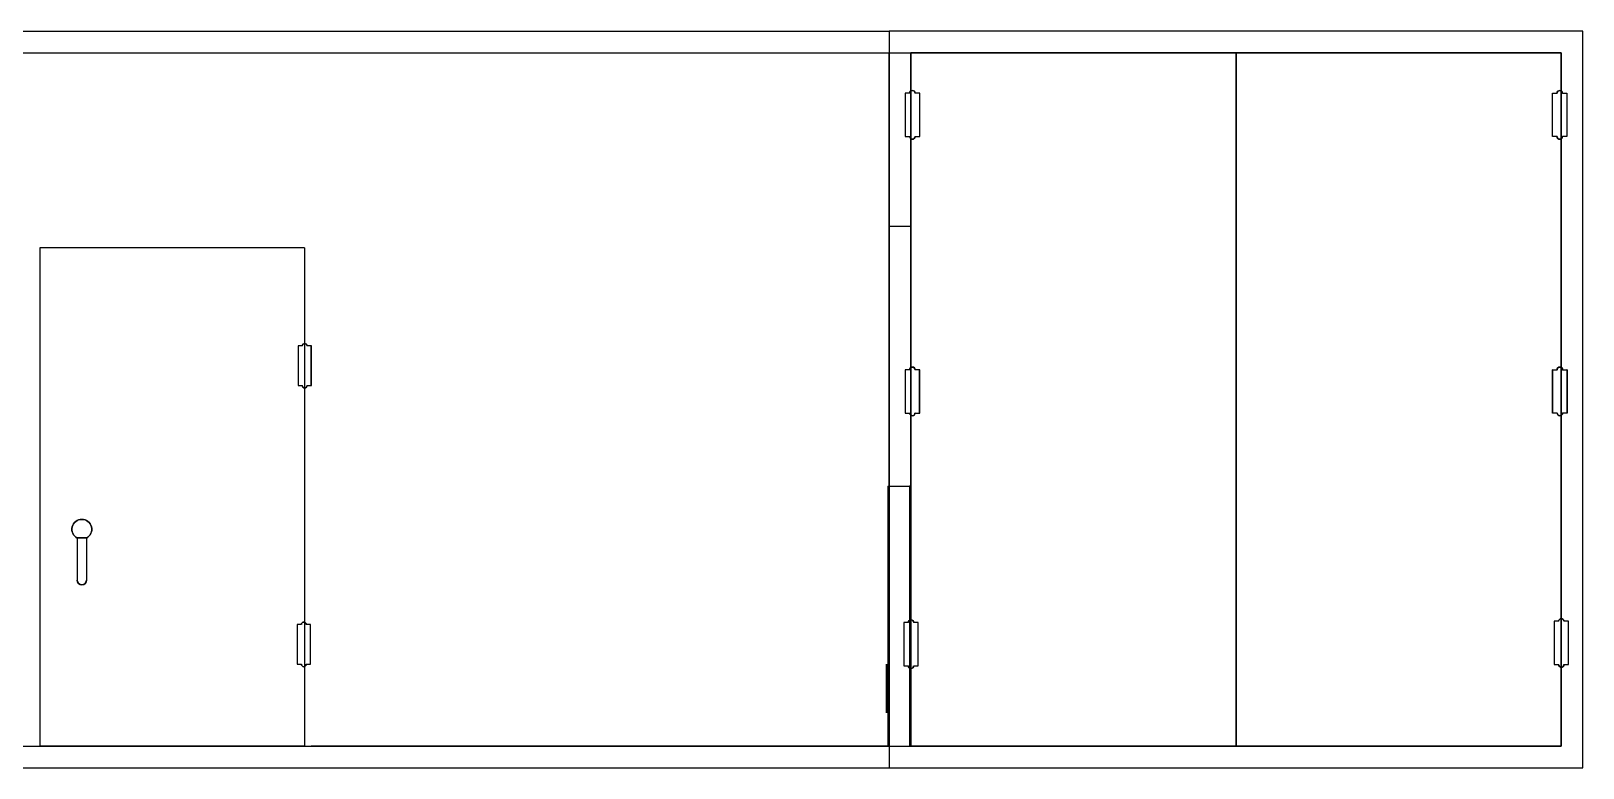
# Model space of a CAD drawing. Header units: inches. Extents: x -42 to 2630, y -351 to 441.
# Drawn here: x 319.3 to 534, y -265.7 to -163.7 of the extents above; entities that cross this region are included whole.
import ezdxf

# ---------------------------------------------------------------- set-up
doc = ezdxf.new("R2010")
doc.units = ezdxf.units.IN
doc.header["$LTSCALE"] = 48
doc.header["$MEASUREMENT"] = 0
for name, color, linetype in [('VMP-DOOR', 72, 'Continuous'), ('VMP-ROOF', 72, 'Continuous'), ('VMP-WALL', 72, 'Continuous')]:
    doc.layers.add(name, color=color, linetype=linetype)

msp = doc.modelspace()

# ---------------------------------------------------------------- linework, layer by layer
at = {"layer": 'VMP-DOOR'}
for p, q in [((441.04, -166.73, 96), (441.04, -262.73, 96)), ((531.04, -166.73, 96), (441.04, -166.73, 96)), ((441.04, -166.73, -141), (531.04, -166.73, -141)), ((441.04, -262.73, -141), (441.04, -166.73, -141)), ((441.04, -166.73, 96), (441.04, -262.73, 96)), ((486.04, -166.73, 96), (441.04, -166.73, 96)), ((441.04, -166.81, 3), (441.04, -262.73, 3)), ((486.04, -262.73, 96), (486.04, -166.73, 96)), ((486.04, -166.73, 96), (486.04, -262.73, 96)), ((531.04, -166.73, 96), (486.04, -166.73, 96)), ((531.04, -262.73, 96), (531.04, -166.73, 96)), ((531.04, -166.73, -141), (531.04, -262.73, -141)), ((531.04, -262.73, 96), (531.04, -166.73, 96)), ((440.25, -172.34, 96.39), (440.25, -178.34, 96.39)), ((440.88, -172.34, 96.39), (440.25, -172.34, 96.39)), ((440.88, -172.34, 96.39), (440.88, -172.34, 96)), ((441.63, -172.34, 96.39), (441.63, -172.34, 96)), ((442.25, -172.34, 96.39), (441.63, -172.34, 96.39)), ((442.25, -178.34, 96.39), (442.25, -172.34, 96.39)), ((529.83, -172.34, 96.39), (530.46, -172.34, 96.39)), ((529.83, -178.34, 96.39), (529.83, -172.34, 96.39)), ((530.46, -172.34, 96), (530.46, -172.34, 96.39)), ((531.21, -172.34, 96), (531.21, -172.34, 96.39)), ((531.21, -172.34, 96.39), (531.83, -172.34, 96.39)), ((531.83, -172.34, 96.39), (531.83, -178.34, 96.39)), ((440.25, -178.34, 96.39), (440.89, -178.34, 96.39)), ((440.89, -178.34, 96.39), (440.89, -178.34, 96)), ((441.62, -178.34, 96.39), (441.62, -178.34, 96)), ((441.62, -178.34, 96.39), (442.25, -178.34, 96.39)), ((530.47, -178.34, 96.39), (529.83, -178.34, 96.39)), ((530.47, -178.34, 96), (530.47, -178.34, 96.39)), ((531.2, -178.34, 96), (531.2, -178.34, 96.39)), ((531.83, -178.34, 96.39), (531.2, -178.34, 96.39)), ((438.04, -190.73, -80), (441.04, -190.73, -80)), ((438.04, -226.73, -80), (438.04, -190.73, -80)), ((441.04, -190.73, -120), (441.04, -262.73, -120)), ((441.04, -226.73, -80), (441.04, -190.73, -80)), ((357.09, -193.73, 95.75), (320.49, -193.73, 95.75)), ((357.09, -193.76, 95.75), (320.49, -193.76, 95.75)), ((356.8, -207.32, 96.09), (356.79, -207.32, 95.73)), ((357.49, -207.32, 96.08), (357.48, -207.32, 95.72)), ((440.88, -210.61, 96.46), (440.86, -210.61, 96.06)), ((441.63, -210.61, 96.42), (441.61, -210.61, 96.03)), ((530.48, -210.61, 96.03), (530.46, -210.61, 96.42)), ((531.23, -210.61, 96.06), (531.21, -210.61, 96.46)), ((356.81, -212.81, 96.09), (356.8, -212.81, 95.73)), ((357.48, -212.81, 96.08), (357.47, -212.81, 95.72)), ((440.89, -216.61, 96.46), (440.87, -216.61, 96.06)), ((441.62, -216.61, 96.42), (441.6, -216.61, 96.03)), ((530.49, -216.61, 96.03), (530.47, -216.61, 96.42)), ((531.22, -216.61, 96.06), (531.2, -216.61, 96.46)), ((438.04, -226.73, -80), (441.04, -226.73, -80)), ((325.65, -233.9, 95.75), (325.65, -233.9, 97.78)), ((325.65, -233.9, 98.49), (325.65, -233.9, 97.78)), ((325.65, -233.9, 98.49), (325.65, -239.73, 98.49)), ((326.96, -233.9, 98.49), (326.96, -233.9, 97.78)), ((326.96, -233.9, 95.75), (326.96, -233.9, 97.78)), ((326.96, -233.9, 98.49), (326.96, -239.73, 98.49)), ((325.65, -239.73, 98.49), (325.65, -239.73, 97.78)), ((325.65, -239.73, 98.49), (325.65, -239.73, 98.49)), ((326.95, -239.73, 98.49), (326.95, -239.73, 97.78)), ((326.95, -239.73, 98.49), (326.96, -239.73, 98.49)), ((356.1, -245.89, 96.29), (356.1, -251.38, 96.29)), ((356.67, -245.89, 96.29), (356.1, -245.89, 96.29)), ((356.67, -245.89, 96.29), (356.67, -245.89, 95.93)), ((357.36, -245.89, 96.29), (357.36, -245.89, 95.93)), ((357.93, -245.89, 96.29), (357.36, -245.89, 96.29)), ((357.93, -251.38, 96.29), (357.93, -245.89, 96.29)), ((440.05, -245.6, 96.54), (440.05, -251.6, 96.54)), ((440.68, -245.6, 96.54), (440.05, -245.6, 96.54)), ((440.68, -245.6, 96.54), (440.68, -245.6, 96.15)), ((441.43, -245.6, 96.54), (441.43, -245.6, 96.15)), ((442.05, -245.6, 96.54), (441.43, -245.6, 96.54)), ((442.05, -251.6, 96.54), (442.05, -245.6, 96.54)), ((530.04, -245.43, 96.39), (530.04, -251.43, 96.39)), ((530.67, -245.43, 96.39), (530.04, -245.43, 96.39)), ((530.67, -245.43, 96.39), (530.67, -245.43, 96)), ((531.42, -245.43, 96.39), (531.42, -245.43, 96)), ((532.04, -245.43, 96.39), (531.42, -245.43, 96.39)), ((532.04, -251.43, 96.39), (532.04, -245.43, 96.39)), ((356.1, -251.38, 96.29), (356.68, -251.38, 96.29)), ((356.68, -251.38, 96.29), (356.68, -251.38, 95.93)), ((357.35, -251.38, 96.29), (357.35, -251.38, 95.93)), ((357.35, -251.38, 96.29), (357.93, -251.38, 96.29)), ((437.65, -251.74, -79.01), (438.04, -251.74, -79.01)), ((437.65, -257.74, -79.01), (437.65, -251.74, -79.01)), ((437.65, -251.74, -80.38), (438.04, -251.74, -80.38)), ((437.65, -251.74, -79.65), (438.04, -251.74, -79.65)), ((438.04, -257.74, -79.01), (438.04, -251.74, -79.01)), ((440.05, -251.6, 96.54), (440.69, -251.6, 96.54)), ((440.69, -251.6, 96.54), (440.69, -251.6, 96.15)), ((441.42, -251.6, 96.54), (441.42, -251.6, 96.15)), ((441.42, -251.6, 96.54), (442.05, -251.6, 96.54)), ((530.04, -251.43, 96.39), (530.68, -251.43, 96.39)), ((530.68, -251.43, 96.39), (530.68, -251.43, 96)), ((531.41, -251.43, 96.39), (531.41, -251.43, 96)), ((531.41, -251.43, 96.39), (532.04, -251.43, 96.39)), ((437.65, -257.74, -79.01), (438.04, -257.74, -79.01)), ((437.65, -257.74, -79.64), (438.04, -257.74, -79.64)), ((437.65, -257.74, -80.39), (438.04, -257.74, -80.39)), ((320.49, -262.69, 95.75), (357.09, -262.69, 95.75)), ((320.49, -262.73, 95.75), (357.09, -262.73, 95.75)), ((441.04, -262.73, 96), (531.04, -262.73, 96)), ((531.04, -262.73, -141), (441.04, -262.73, -141)), ((441.04, -262.73, 96), (486.04, -262.73, 96)), ((486.04, -262.73, 96), (531.04, -262.73, 96))]:
    msp.add_line(p, q, dxfattribs=at)
at = {"layer": 'VMP-DOOR', "extrusion": (1, 0, 0)}
for p, q in [((441.04, -262.73, -141), (441.04, -166.73, -141)), ((441.04, -166.73, -141), (441.04, -166.73, 96)), ((441.04, -166.73, 96), (441.04, -262.73, 96)), ((441.04, -262.73, 93.01), (441.04, -166.81, 93.01)), ((441.04, -166.81, 93.01), (441.04, -166.81, 3)), ((441.04, -166.81, 3), (441.04, -262.73, 3)), ((486.04, -262.73, 93), (486.04, -166.73, 93)), ((486.04, -166.73, 96), (486.04, -166.73, 93)), ((486.04, -262.73, 96), (486.04, -166.73, 96)), ((531.04, -262.73, 93), (531.04, -166.73, 93)), ((531.04, -166.73, 96), (531.04, -166.73, 93)), ((531.04, -262.73, 96), (531.04, -166.73, 96)), ((441.04, -262.73, -80), (441.04, -190.73, -80)), ((441.04, -190.73, -80), (441.04, -190.73, -120)), ((441.04, -190.73, -120), (441.04, -262.73, -120)), ((326.96, -233.9, 97.78), (326.96, -239.73, 97.78)), ((326.96, -233.9, 98.49), (326.96, -233.9, 97.78)), ((326.96, -233.9, 98.49), (326.96, -239.73, 98.49)), ((326.96, -239.73, 98.49), (326.96, -239.73, 97.78)), ((441.04, -262.73, -141), (441.04, -262.73, -120)), ((441.04, -262.73, 93.01), (441.04, -262.73, 96)), ((441.04, -262.73, -80), (441.04, -262.73, 3)), ((486.04, -262.73, 96), (486.04, -262.73, 93)), ((531.04, -262.73, 96), (531.04, -262.73, 93))]:
    msp.add_line(p, q, dxfattribs=at)
at = {"layer": 'VMP-DOOR', "extrusion": (0, -1, 0)}
for p, q in [((441.04, -166.73, -141), (441.04, -166.73, 96)), ((441.04, -166.73, -141), (531.04, -166.73, -141)), ((531.04, -166.73, 96), (441.04, -166.73, 96)), ((441.04, -166.81, 93.01), (441.04, -166.81, 3)), ((531.04, -166.73, -141), (531.04, -166.73, 96)), ((440.25, -178.34, 96), (440.89, -178.34, 96)), ((440.25, -178.34, 96.39), (440.89, -178.34, 96.39)), ((440.25, -178.34, 96.39), (440.25, -178.34, 96)), ((440.89, -178.34, 96.39), (440.89, -178.34, 96)), ((441.62, -178.34, 96), (442.25, -178.34, 96)), ((441.62, -178.34, 96.39), (442.25, -178.34, 96.39)), ((441.62, -178.34, 96.39), (441.62, -178.34, 96)), ((442.25, -178.34, 96.39), (442.25, -178.34, 96)), ((530.47, -178.34, 96.39), (529.83, -178.34, 96.39)), ((529.83, -178.34, 96), (529.83, -178.34, 96.39)), ((530.47, -178.34, 96), (529.83, -178.34, 96)), ((530.47, -178.34, 96), (530.47, -178.34, 96.39)), ((531.83, -178.34, 96.39), (531.2, -178.34, 96.39)), ((531.2, -178.34, 96), (531.2, -178.34, 96.39)), ((531.83, -178.34, 96), (531.2, -178.34, 96)), ((531.83, -178.34, 96), (531.83, -178.34, 96.39)), ((357.09, -193.76, 95.75), (320.49, -193.76, 95.75)), ((357.09, -193.76, 93.01), (320.49, -193.76, 93.01)), ((326.96, -233.9, 95.75), (325.65, -233.9, 95.75)), ((325.65, -233.9, 97.78), (326.96, -233.9, 97.78)), ((325.65, -233.9, 95.75), (325.65, -233.9, 97.78)), ((326.96, -233.9, 95.75), (326.96, -233.9, 97.78)), ((325.65, -239.73, 98.49), (325.65, -239.73, 97.78)), ((325.65, -239.73, 97.78), (325.65, -239.73, 97.78)), ((325.65, -239.73, 98.49), (325.65, -239.73, 97.78)), ((325.65, -239.73, 98.49), (325.65, -239.73, 98.49)), ((326.95, -239.73, 98.49), (326.95, -239.73, 97.78)), ((326.95, -239.73, 97.78), (326.96, -239.73, 97.78)), ((326.95, -239.73, 98.49), (326.96, -239.73, 98.49)), ((326.96, -239.73, 98.49), (326.96, -239.73, 97.78)), ((356.1, -251.38, 95.93), (356.68, -251.38, 95.93)), ((356.1, -251.38, 96.29), (356.68, -251.38, 96.29)), ((356.1, -251.38, 96.29), (356.1, -251.38, 95.93)), ((356.68, -251.38, 96.29), (356.68, -251.38, 95.93)), ((357.35, -251.38, 95.93), (357.93, -251.38, 95.93)), ((357.35, -251.38, 96.29), (357.93, -251.38, 96.29)), ((357.35, -251.38, 96.29), (357.35, -251.38, 95.93)), ((357.93, -251.38, 96.29), (357.93, -251.38, 95.93)), ((440.05, -251.6, 96.15), (440.69, -251.6, 96.15)), ((440.05, -251.6, 96.54), (440.69, -251.6, 96.54)), ((440.05, -251.6, 96.54), (440.05, -251.6, 96.15)), ((440.69, -251.6, 96.54), (440.69, -251.6, 96.15)), ((441.42, -251.6, 96.15), (442.05, -251.6, 96.15)), ((441.42, -251.6, 96.54), (442.05, -251.6, 96.54)), ((441.42, -251.6, 96.54), (441.42, -251.6, 96.15)), ((442.05, -251.6, 96.54), (442.05, -251.6, 96.15)), ((530.04, -251.43, 96), (530.68, -251.43, 96)), ((530.04, -251.43, 96.39), (530.68, -251.43, 96.39)), ((530.04, -251.43, 96.39), (530.04, -251.43, 96)), ((530.68, -251.43, 96.39), (530.68, -251.43, 96)), ((531.41, -251.43, 96), (532.04, -251.43, 96)), ((531.41, -251.43, 96.39), (532.04, -251.43, 96.39)), ((531.41, -251.43, 96.39), (531.41, -251.43, 96)), ((532.04, -251.43, 96.39), (532.04, -251.43, 96)), ((320.49, -262.69, 93), (357.09, -262.69, 93)), ((320.49, -262.69, 95.75), (357.09, -262.69, 95.75)), ((357.09, -262.69, 95.75), (357.09, -262.69, 93)), ((441.04, -262.73, 93), (486.04, -262.73, 93)), ((441.04, -262.73, 96), (486.04, -262.73, 96)), ((441.04, -262.73, 96), (441.04, -262.73, 93)), ((486.04, -262.73, 96), (486.04, -262.73, 93)), ((486.04, -262.73, 93), (531.04, -262.73, 93)), ((486.04, -262.73, 96), (531.04, -262.73, 96)), ((486.04, -262.73, 96), (486.04, -262.73, 93)), ((531.04, -262.73, 96), (531.04, -262.73, 93))]:
    msp.add_line(p, q, dxfattribs=at)
at = {"layer": 'VMP-DOOR', "extrusion": (-1, -1.22465e-16, 0)}
for p, q in [((441.04, -166.73, 93), (441.04, -262.73, 93)), ((441.04, -166.73, 96), (441.04, -262.73, 96)), ((441.04, -166.73, 96), (441.04, -166.73, 93)), ((486.04, -166.73, 93), (486.04, -262.73, 93)), ((486.04, -166.73, 96), (486.04, -262.73, 96)), ((486.04, -166.73, 96), (486.04, -166.73, 93)), ((440.25, -172.34, 96), (440.25, -178.34, 96)), ((440.25, -172.34, 96.39), (440.25, -178.34, 96.39)), ((440.25, -172.34, 96.39), (440.25, -172.34, 96)), ((440.25, -178.34, 96.39), (440.25, -178.34, 96)), ((356.1, -245.89, 95.93), (356.1, -251.38, 95.93)), ((356.1, -245.89, 96.29), (356.1, -251.38, 96.29)), ((356.1, -245.89, 96.29), (356.1, -245.89, 95.93)), ((440.05, -245.6, 96.15), (440.05, -251.6, 96.15)), ((440.05, -245.6, 96.54), (440.05, -251.6, 96.54)), ((440.05, -245.6, 96.54), (440.05, -245.6, 96.15)), ((530.04, -245.43, 96), (530.04, -251.43, 96)), ((530.04, -245.43, 96.39), (530.04, -251.43, 96.39)), ((530.04, -245.43, 96.39), (530.04, -245.43, 96)), ((356.1, -251.38, 96.29), (356.1, -251.38, 95.93)), ((440.05, -251.6, 96.54), (440.05, -251.6, 96.15)), ((530.04, -251.43, 96.39), (530.04, -251.43, 96)), ((441.04, -262.73, 96), (441.04, -262.73, 93)), ((486.04, -262.73, 96), (486.04, -262.73, 93))]:
    msp.add_line(p, q, dxfattribs=at)
at = {"layer": 'VMP-DOOR', "extrusion": (0, 1, 0)}
for p, q in [((486.04, -166.73, 93), (441.04, -166.73, 93)), ((441.04, -166.73, 96), (441.04, -166.73, 93)), ((486.04, -166.73, 96), (441.04, -166.73, 96)), ((486.04, -166.73, 96), (486.04, -166.73, 93)), ((531.04, -166.73, 93), (486.04, -166.73, 93)), ((486.04, -166.73, 96), (486.04, -166.73, 93)), ((531.04, -166.73, 96), (486.04, -166.73, 96)), ((531.04, -166.73, 96), (531.04, -166.73, 93)), ((440.88, -172.34, 96), (440.25, -172.34, 96)), ((440.25, -172.34, 96.39), (440.25, -172.34, 96)), ((440.88, -172.34, 96.39), (440.25, -172.34, 96.39)), ((440.88, -172.34, 96.39), (440.88, -172.34, 96)), ((442.25, -172.34, 96), (441.63, -172.34, 96)), ((441.63, -172.34, 96.39), (441.63, -172.34, 96)), ((442.25, -172.34, 96.39), (441.63, -172.34, 96.39)), ((442.25, -172.34, 96.39), (442.25, -172.34, 96)), ((529.83, -172.34, 96.39), (530.46, -172.34, 96.39)), ((529.83, -172.34, 96), (530.46, -172.34, 96)), ((529.83, -172.34, 96), (529.83, -172.34, 96.39)), ((530.46, -172.34, 96), (530.46, -172.34, 96.39)), ((531.21, -172.34, 96.39), (531.83, -172.34, 96.39)), ((531.21, -172.34, 96), (531.83, -172.34, 96)), ((531.21, -172.34, 96), (531.21, -172.34, 96.39)), ((531.83, -172.34, 96), (531.83, -172.34, 96.39)), ((357.09, -193.73, 93), (320.49, -193.73, 93)), ((357.09, -193.73, 95.75), (320.49, -193.73, 95.75)), ((356.67, -245.89, 95.93), (356.1, -245.89, 95.93)), ((356.1, -245.89, 96.29), (356.1, -245.89, 95.93)), ((356.67, -245.89, 96.29), (356.1, -245.89, 96.29)), ((356.67, -245.89, 96.29), (356.67, -245.89, 95.93)), ((357.93, -245.89, 95.93), (357.36, -245.89, 95.93)), ((357.36, -245.89, 96.29), (357.36, -245.89, 95.93)), ((357.93, -245.89, 96.29), (357.36, -245.89, 96.29)), ((357.93, -245.89, 96.29), (357.93, -245.89, 95.93)), ((440.68, -245.6, 96.15), (440.05, -245.6, 96.15)), ((440.05, -245.6, 96.54), (440.05, -245.6, 96.15)), ((440.68, -245.6, 96.54), (440.05, -245.6, 96.54)), ((440.68, -245.6, 96.54), (440.68, -245.6, 96.15)), ((442.05, -245.6, 96.15), (441.43, -245.6, 96.15)), ((441.43, -245.6, 96.54), (441.43, -245.6, 96.15)), ((442.05, -245.6, 96.54), (441.43, -245.6, 96.54)), ((442.05, -245.6, 96.54), (442.05, -245.6, 96.15)), ((530.67, -245.43, 96), (530.04, -245.43, 96)), ((530.04, -245.43, 96.39), (530.04, -245.43, 96)), ((530.67, -245.43, 96.39), (530.04, -245.43, 96.39)), ((530.67, -245.43, 96.39), (530.67, -245.43, 96)), ((532.04, -245.43, 96), (531.42, -245.43, 96)), ((531.42, -245.43, 96.39), (531.42, -245.43, 96)), ((532.04, -245.43, 96.39), (531.42, -245.43, 96.39)), ((532.04, -245.43, 96.39), (532.04, -245.43, 96)), ((320.49, -262.73, 95.75), (357.09, -262.73, 95.75)), ((357.09, -262.73, 93.01), (357.09, -262.73, 95.75)), ((531.04, -262.73, -141), (441.04, -262.73, -141)), ((441.04, -262.73, -141), (441.04, -262.73, -120)), ((441.04, -262.73, -80), (441.04, -262.73, 3)), ((441.04, -262.73, 93.01), (441.04, -262.73, 96)), ((441.04, -262.73, 96), (531.04, -262.73, 96)), ((531.04, -262.73, -141), (531.04, -262.73, 96))]:
    msp.add_line(p, q, dxfattribs=at)
at = {"layer": 'VMP-DOOR', "extrusion": (0, 0, -1)}
for p, q in [((441.04, -166.73, 93), (441.04, -262.73, 93)), ((486.04, -166.73, 93), (441.04, -166.73, 93)), ((441.04, -262.73, 93.01), (441.04, -166.81, 93.01)), ((486.04, -262.73, 93), (486.04, -166.73, 93)), ((486.04, -166.73, 93), (486.04, -262.73, 93)), ((531.04, -166.73, 93), (486.04, -166.73, 93)), ((531.04, -262.73, 93), (531.04, -166.73, 93)), ((440.25, -172.34, 96), (440.25, -178.34, 96)), ((440.88, -172.34, 96), (440.25, -172.34, 96)), ((442.25, -172.34, 96), (441.63, -172.34, 96)), ((442.25, -178.34, 96), (442.25, -172.34, 96)), ((529.83, -178.34, 96), (529.83, -172.34, 96)), ((529.83, -172.34, 96), (530.46, -172.34, 96)), ((531.21, -172.34, 96), (531.83, -172.34, 96)), ((531.83, -172.34, 96), (531.83, -178.34, 96)), ((440.25, -178.34, 96), (440.89, -178.34, 96)), ((441.62, -178.34, 96), (442.25, -178.34, 96)), ((530.47, -178.34, 96), (529.83, -178.34, 96)), ((531.83, -178.34, 96), (531.2, -178.34, 96)), ((357.09, -193.73, 93), (320.49, -193.73, 93)), ((357.09, -193.76, 93.01), (320.49, -193.76, 93.01)), ((326.96, -233.9, 95.75), (325.65, -233.9, 95.75)), ((356.1, -245.89, 95.93), (356.1, -251.38, 95.93)), ((356.67, -245.89, 95.93), (356.1, -245.89, 95.93)), ((357.93, -245.89, 95.93), (357.36, -245.89, 95.93)), ((357.93, -251.38, 95.93), (357.93, -245.89, 95.93)), ((440.05, -245.6, 96.15), (440.05, -251.6, 96.15)), ((440.68, -245.6, 96.15), (440.05, -245.6, 96.15)), ((442.05, -245.6, 96.15), (441.43, -245.6, 96.15)), ((442.05, -251.6, 96.15), (442.05, -245.6, 96.15)), ((530.04, -245.43, 96), (530.04, -251.43, 96)), ((530.67, -245.43, 96), (530.04, -245.43, 96)), ((532.04, -245.43, 96), (531.42, -245.43, 96)), ((532.04, -251.43, 96), (532.04, -245.43, 96)), ((356.1, -251.38, 95.93), (356.68, -251.38, 95.93)), ((357.35, -251.38, 95.93), (357.93, -251.38, 95.93)), ((440.05, -251.6, 96.15), (440.69, -251.6, 96.15)), ((441.42, -251.6, 96.15), (442.05, -251.6, 96.15)), ((530.04, -251.43, 96), (530.68, -251.43, 96)), ((531.41, -251.43, 96), (532.04, -251.43, 96)), ((320.49, -262.69, 93), (357.09, -262.69, 93)), ((441.04, -262.73, 93), (486.04, -262.73, 93)), ((486.04, -262.73, 93), (531.04, -262.73, 93))]:
    msp.add_line(p, q, dxfattribs=at)
at = {"layer": 'VMP-DOOR', "extrusion": (-1, 0, 0)}
for p, q in [((531.04, -166.73, -141), (531.04, -166.73, 96)), ((531.04, -166.73, -141), (531.04, -262.73, -141)), ((531.04, -262.73, 96), (531.04, -166.73, 96)), ((325.65, -233.9, 98.49), (325.65, -233.9, 97.78)), ((325.65, -233.9, 97.78), (325.65, -239.73, 97.78)), ((325.65, -233.9, 98.49), (325.65, -239.73, 98.49)), ((325.65, -239.73, 98.49), (325.65, -239.73, 97.78)), ((357.09, -262.73, 93.01), (357.09, -262.73, 95.75)), ((531.04, -262.73, -141), (531.04, -262.73, 96))]:
    msp.add_line(p, q, dxfattribs=at)
at = {"layer": 'VMP-DOOR', "extrusion": (1, 1.36592e-16, 0)}
for p, q in [((442.25, -178.34, 96), (442.25, -172.34, 96)), ((442.25, -172.34, 96.39), (442.25, -172.34, 96)), ((442.25, -178.34, 96.39), (442.25, -172.34, 96.39)), ((442.25, -178.34, 96.39), (442.25, -178.34, 96)), ((357.93, -251.38, 95.93), (357.93, -245.89, 95.93)), ((357.93, -245.89, 96.29), (357.93, -245.89, 95.93)), ((357.93, -251.38, 96.29), (357.93, -245.89, 96.29)), ((442.05, -251.6, 96.15), (442.05, -245.6, 96.15)), ((442.05, -245.6, 96.54), (442.05, -245.6, 96.15)), ((442.05, -251.6, 96.54), (442.05, -245.6, 96.54)), ((532.04, -251.43, 96), (532.04, -245.43, 96)), ((532.04, -245.43, 96.39), (532.04, -245.43, 96)), ((532.04, -251.43, 96.39), (532.04, -245.43, 96.39)), ((357.93, -251.38, 96.29), (357.93, -251.38, 95.93)), ((442.05, -251.6, 96.54), (442.05, -251.6, 96.15)), ((532.04, -251.43, 96.39), (532.04, -251.43, 96))]:
    msp.add_line(p, q, dxfattribs=at)
at = {"layer": 'VMP-DOOR', "extrusion": (-1, 1.36592e-16, 0)}
for p, q in [((529.83, -178.34, 96.39), (529.83, -172.34, 96.39)), ((529.83, -172.34, 96), (529.83, -172.34, 96.39)), ((529.83, -178.34, 96), (529.83, -172.34, 96)), ((529.83, -178.34, 96), (529.83, -178.34, 96.39))]:
    msp.add_line(p, q, dxfattribs=at)
at = {"layer": 'VMP-DOOR', "extrusion": (1, -1.22465e-16, 0)}
for p, q in [((531.83, -172.34, 96.39), (531.83, -178.34, 96.39)), ((531.83, -172.34, 96), (531.83, -178.34, 96)), ((531.83, -172.34, 96), (531.83, -172.34, 96.39)), ((531.83, -178.34, 96), (531.83, -178.34, 96.39))]:
    msp.add_line(p, q, dxfattribs=at)
at = {"layer": 'VMP-DOOR', "extrusion": (5.50717e-32, -3.44509e-16, -1)}
for p, q in [((438.04, -190.73, -120), (438.04, -226.73, -120)), ((438.04, -190.73, -120), (441.04, -190.73, -120)), ((441.04, -190.73, -120), (441.04, -226.73, -120)), ((438.04, -226.73, -120), (441.04, -226.73, -120))]:
    msp.add_line(p, q, dxfattribs=at)
at = {"layer": 'VMP-DOOR', "extrusion": (-1.22465e-16, 1, -2.22045e-16)}
for p, q in [((438.04, -190.73, -120), (441.04, -190.73, -120)), ((438.04, -190.73, -80), (438.04, -190.73, -120)), ((438.04, -190.73, -80), (441.04, -190.73, -80)), ((441.04, -190.73, -80), (441.04, -190.73, -120))]:
    msp.add_line(p, q, dxfattribs=at)
at = {"layer": 'VMP-DOOR', "extrusion": (-1, -1.22465e-16, -1.28815e-32)}
for p, q in [((438.04, -190.73, -120), (438.04, -226.73, -120)), ((438.04, -226.73, -80), (438.04, -190.73, -80)), ((438.04, -190.73, -80), (438.04, -190.73, -120))]:
    msp.add_line(p, q, dxfattribs=at)
at = {"layer": 'VMP-DOOR', "extrusion": (1.22465e-16, -1, 0)}
msp.add_line((441.04, -190.73, -80), (441.04, -190.73, -120), dxfattribs=at)
at = {"layer": 'VMP-DOOR', "extrusion": (2.97382e-32, -2.42831e-16, -1)}
msp.add_line((441.04, -262.73, -80), (441.04, -190.73, -80), dxfattribs=at)
at = {"layer": 'VMP-DOOR', "extrusion": (1, 1.22465e-16, 1.28815e-32)}
for p, q in [((441.04, -190.73, -120), (441.04, -226.73, -120)), ((441.04, -190.73, -80), (441.04, -190.73, -120)), ((441.04, -226.73, -80), (441.04, -190.73, -80)), ((441.04, -226.73, -120), (441.04, -226.73, -80))]:
    msp.add_line(p, q, dxfattribs=at)
at = {"layer": 'VMP-DOOR', "extrusion": (-0.999771, -2.28567e-17, 0.02142)}
for p, q in [((356.22, -207.32, 95.75), (356.22, -212.81, 95.75)), ((356.23, -207.32, 96.11), (356.22, -207.32, 95.75)), ((356.23, -207.32, 96.11), (356.23, -212.81, 96.11)), ((356.23, -212.81, 96.11), (356.22, -212.81, 95.75))]:
    msp.add_line(p, q, dxfattribs=at)
at = {"layer": 'VMP-DOOR', "extrusion": (9.95839e-17, 1, -2.19133e-18)}
for p, q in [((356.79, -207.32, 95.73), (356.22, -207.32, 95.75)), ((356.23, -207.32, 96.11), (356.22, -207.32, 95.75)), ((356.8, -207.32, 96.09), (356.23, -207.32, 96.11)), ((356.8, -207.32, 96.09), (356.79, -207.32, 95.73)), ((358.05, -207.32, 95.71), (357.48, -207.32, 95.72)), ((357.49, -207.32, 96.08), (357.48, -207.32, 95.72)), ((358.06, -207.32, 96.07), (357.49, -207.32, 96.08)), ((358.06, -207.32, 96.07), (358.05, -207.32, 95.71))]:
    msp.add_line(p, q, dxfattribs=at)
at = {"layer": 'VMP-DOOR', "extrusion": (-0.02142, -5.77279e-20, -0.999771)}
for p, q in [((356.22, -207.32, 95.75), (356.22, -212.81, 95.75)), ((356.79, -207.32, 95.73), (356.22, -207.32, 95.75)), ((358.05, -207.32, 95.71), (357.48, -207.32, 95.72)), ((358.05, -212.81, 95.71), (358.05, -207.32, 95.71)), ((356.22, -212.81, 95.75), (356.8, -212.81, 95.73)), ((357.47, -212.81, 95.72), (358.05, -212.81, 95.71))]:
    msp.add_line(p, q, dxfattribs=at)
at = {"layer": 'VMP-DOOR', "extrusion": (0.02142, 5.77279e-20, 0.999771)}
for p, q in [((356.23, -207.32, 96.11), (356.23, -212.81, 96.11)), ((356.8, -207.32, 96.09), (356.23, -207.32, 96.11)), ((358.06, -207.32, 96.07), (357.49, -207.32, 96.08)), ((358.06, -212.81, 96.07), (358.06, -207.32, 96.07)), ((356.23, -212.81, 96.11), (356.81, -212.81, 96.09)), ((357.48, -212.81, 96.08), (358.06, -212.81, 96.07))]:
    msp.add_line(p, q, dxfattribs=at)
at = {"layer": 'VMP-DOOR', "extrusion": (0.999771, 3.69844e-17, -0.02142)}
for p, q in [((358.05, -212.81, 95.71), (358.05, -207.32, 95.71)), ((358.06, -207.32, 96.07), (358.05, -207.32, 95.71)), ((358.06, -212.81, 96.07), (358.06, -207.32, 96.07)), ((358.06, -212.81, 96.07), (358.05, -212.81, 95.71))]:
    msp.add_line(p, q, dxfattribs=at)
at = {"layer": 'VMP-DOOR', "extrusion": (-0.998901, -3.68624e-17, 0.046864)}
for p, q in [((440.23, -210.61, 96.09), (440.23, -216.61, 96.09)), ((440.25, -210.61, 96.49), (440.23, -210.61, 96.09)), ((440.25, -210.61, 96.49), (440.25, -216.61, 96.49)), ((440.25, -216.61, 96.49), (440.23, -216.61, 96.09))]:
    msp.add_line(p, q, dxfattribs=at)
at = {"layer": 'VMP-DOOR', "extrusion": (8.51784e-17, 1, -1.10424e-17)}
for p, q in [((440.86, -210.61, 96.06), (440.23, -210.61, 96.09)), ((440.25, -210.61, 96.49), (440.23, -210.61, 96.09)), ((440.88, -210.61, 96.46), (440.25, -210.61, 96.49)), ((440.88, -210.61, 96.46), (440.86, -210.61, 96.06)), ((442.23, -210.61, 96), (441.61, -210.61, 96.03)), ((441.63, -210.61, 96.42), (441.61, -210.61, 96.03)), ((442.25, -210.61, 96.39), (441.63, -210.61, 96.42)), ((442.25, -210.61, 96.39), (442.23, -210.61, 96))]:
    msp.add_line(p, q, dxfattribs=at)
at = {"layer": 'VMP-DOOR', "extrusion": (-0.046864, -7.03848e-18, -0.998901)}
for p, q in [((440.23, -210.61, 96.09), (440.23, -216.61, 96.09)), ((440.86, -210.61, 96.06), (440.23, -210.61, 96.09)), ((442.23, -210.61, 96), (441.61, -210.61, 96.03)), ((442.23, -216.61, 96), (442.23, -210.61, 96)), ((440.23, -216.61, 96.09), (440.87, -216.61, 96.06)), ((441.6, -216.61, 96.03), (442.23, -216.61, 96))]:
    msp.add_line(p, q, dxfattribs=at)
at = {"layer": 'VMP-DOOR', "extrusion": (0.046864, 7.03848e-18, 0.998901)}
for p, q in [((440.25, -210.61, 96.49), (440.25, -216.61, 96.49)), ((440.88, -210.61, 96.46), (440.25, -210.61, 96.49)), ((442.25, -210.61, 96.39), (441.63, -210.61, 96.42)), ((442.25, -216.61, 96.39), (442.25, -210.61, 96.39)), ((440.25, -216.61, 96.49), (440.89, -216.61, 96.46)), ((441.62, -216.61, 96.42), (442.25, -216.61, 96.39))]:
    msp.add_line(p, q, dxfattribs=at)
at = {"layer": 'VMP-DOOR', "extrusion": (0.998901, 5.09901e-17, -0.046864)}
for p, q in [((442.23, -216.61, 96), (442.23, -210.61, 96)), ((442.25, -210.61, 96.39), (442.23, -210.61, 96)), ((442.25, -216.61, 96.39), (442.25, -210.61, 96.39)), ((442.25, -216.61, 96.39), (442.23, -216.61, 96))]:
    msp.add_line(p, q, dxfattribs=at)
at = {"layer": 'VMP-DOOR', "extrusion": (-0.998901, 5.09901e-17, -0.046864)}
for p, q in [((529.83, -216.61, 96.39), (529.83, -210.61, 96.39)), ((529.85, -210.61, 96), (529.83, -210.61, 96.39)), ((529.85, -216.61, 96), (529.85, -210.61, 96)), ((529.85, -216.61, 96), (529.83, -216.61, 96.39))]:
    msp.add_line(p, q, dxfattribs=at)
at = {"layer": 'VMP-DOOR', "extrusion": (-8.51784e-17, 1, -1.10424e-17)}
for p, q in [((529.83, -210.61, 96.39), (530.46, -210.61, 96.42)), ((529.85, -210.61, 96), (529.83, -210.61, 96.39)), ((529.85, -210.61, 96), (530.48, -210.61, 96.03)), ((530.48, -210.61, 96.03), (530.46, -210.61, 96.42)), ((531.21, -210.61, 96.46), (531.83, -210.61, 96.49)), ((531.23, -210.61, 96.06), (531.21, -210.61, 96.46)), ((531.23, -210.61, 96.06), (531.85, -210.61, 96.09)), ((531.85, -210.61, 96.09), (531.83, -210.61, 96.49))]:
    msp.add_line(p, q, dxfattribs=at)
at = {"layer": 'VMP-DOOR', "extrusion": (-0.046864, 7.03848e-18, 0.998901)}
for p, q in [((529.83, -210.61, 96.39), (530.46, -210.61, 96.42)), ((529.83, -216.61, 96.39), (529.83, -210.61, 96.39)), ((531.21, -210.61, 96.46), (531.83, -210.61, 96.49)), ((531.83, -210.61, 96.49), (531.83, -216.61, 96.49)), ((530.47, -216.61, 96.42), (529.83, -216.61, 96.39)), ((531.83, -216.61, 96.49), (531.2, -216.61, 96.46))]:
    msp.add_line(p, q, dxfattribs=at)
at = {"layer": 'VMP-DOOR', "extrusion": (0.046864, -7.03848e-18, -0.998901)}
for p, q in [((529.85, -216.61, 96), (529.85, -210.61, 96)), ((529.85, -210.61, 96), (530.48, -210.61, 96.03)), ((531.23, -210.61, 96.06), (531.85, -210.61, 96.09)), ((531.85, -210.61, 96.09), (531.85, -216.61, 96.09)), ((530.49, -216.61, 96.03), (529.85, -216.61, 96)), ((531.85, -216.61, 96.09), (531.22, -216.61, 96.06))]:
    msp.add_line(p, q, dxfattribs=at)
at = {"layer": 'VMP-DOOR', "extrusion": (0.998901, -3.68624e-17, 0.046864)}
for p, q in [((531.83, -210.61, 96.49), (531.83, -216.61, 96.49)), ((531.85, -210.61, 96.09), (531.83, -210.61, 96.49)), ((531.85, -210.61, 96.09), (531.85, -216.61, 96.09)), ((531.85, -216.61, 96.09), (531.83, -216.61, 96.49))]:
    msp.add_line(p, q, dxfattribs=at)
at = {"layer": 'VMP-DOOR', "extrusion": (-9.95839e-17, -1, 2.19133e-18)}
for p, q in [((356.22, -212.81, 95.75), (356.8, -212.81, 95.73)), ((356.23, -212.81, 96.11), (356.22, -212.81, 95.75)), ((356.23, -212.81, 96.11), (356.81, -212.81, 96.09)), ((356.81, -212.81, 96.09), (356.8, -212.81, 95.73)), ((357.47, -212.81, 95.72), (358.05, -212.81, 95.71)), ((357.48, -212.81, 96.08), (357.47, -212.81, 95.72)), ((357.48, -212.81, 96.08), (358.06, -212.81, 96.07)), ((358.06, -212.81, 96.07), (358.05, -212.81, 95.71))]:
    msp.add_line(p, q, dxfattribs=at)
at = {"layer": 'VMP-DOOR', "extrusion": (-8.51784e-17, -1, 1.10424e-17)}
for p, q in [((440.23, -216.61, 96.09), (440.87, -216.61, 96.06)), ((440.25, -216.61, 96.49), (440.23, -216.61, 96.09)), ((440.25, -216.61, 96.49), (440.89, -216.61, 96.46)), ((440.89, -216.61, 96.46), (440.87, -216.61, 96.06)), ((441.6, -216.61, 96.03), (442.23, -216.61, 96)), ((441.62, -216.61, 96.42), (441.6, -216.61, 96.03)), ((441.62, -216.61, 96.42), (442.25, -216.61, 96.39)), ((442.25, -216.61, 96.39), (442.23, -216.61, 96))]:
    msp.add_line(p, q, dxfattribs=at)
at = {"layer": 'VMP-DOOR', "extrusion": (8.51784e-17, -1, 1.10424e-17)}
for p, q in [((530.47, -216.61, 96.42), (529.83, -216.61, 96.39)), ((529.85, -216.61, 96), (529.83, -216.61, 96.39)), ((530.49, -216.61, 96.03), (529.85, -216.61, 96)), ((530.49, -216.61, 96.03), (530.47, -216.61, 96.42)), ((531.83, -216.61, 96.49), (531.2, -216.61, 96.46)), ((531.22, -216.61, 96.06), (531.2, -216.61, 96.46)), ((531.85, -216.61, 96.09), (531.22, -216.61, 96.06)), ((531.85, -216.61, 96.09), (531.83, -216.61, 96.49))]:
    msp.add_line(p, q, dxfattribs=at)
at = {"layer": 'VMP-DOOR', "extrusion": (-0.005591, -5.67236e-16, -0.999984)}
for p, q in [((437.82, -226.73, -120), (437.82, -262.73, -120)), ((437.82, -226.73, -120), (440.82, -226.73, -120.02)), ((440.82, -226.73, -120.02), (440.82, -262.73, -120.02)), ((437.82, -262.73, -120), (440.82, -262.73, -120.02))]:
    msp.add_line(p, q, dxfattribs=at)
at = {"layer": 'VMP-DOOR', "extrusion": (-1.2591e-16, 1, -4.44074e-16)}
for p, q in [((437.82, -226.73, -120), (440.82, -226.73, -120.02)), ((438.04, -226.73, -80), (441.04, -226.73, -80.02)), ((441.04, -226.73, -80.02), (440.82, -226.73, -120.02))]:
    msp.add_line(p, q, dxfattribs=at)
at = {"layer": 'VMP-DOOR', "extrusion": (-0.999984, -1.23426e-16, 0.005591)}
for p, q in [((437.82, -226.73, -120), (437.82, -262.73, -120)), ((438.04, -262.73, -80), (438.04, -226.73, -80)), ((437.82, -262.73, -120), (438.04, -262.73, -80))]:
    msp.add_line(p, q, dxfattribs=at)
at = {"layer": 'VMP-DOOR', "extrusion": (1.22465e-16, -1, 2.22045e-16)}
for p, q in [((438.04, -226.73, -80), (441.04, -226.73, -80)), ((438.04, -226.73, -120), (441.04, -226.73, -120)), ((441.04, -226.73, -120), (441.04, -226.73, -80))]:
    msp.add_line(p, q, dxfattribs=at)
at = {"layer": 'VMP-DOOR', "extrusion": (0.005591, 9.30433e-16, 0.999984)}
for p, q in [((438.04, -226.73, -80), (441.04, -226.73, -80.02)), ((438.04, -262.73, -80), (438.04, -226.73, -80)), ((441.04, -262.73, -80.02), (441.04, -226.73, -80.02)), ((438.04, -262.73, -80), (441.04, -262.73, -80.02))]:
    msp.add_line(p, q, dxfattribs=at)
at = {"layer": 'VMP-DOOR', "extrusion": (0.999984, 1.23426e-16, -0.005591)}
for p, q in [((440.82, -226.73, -120.02), (440.82, -262.73, -120.02)), ((441.04, -226.73, -80.02), (440.82, -226.73, -120.02)), ((441.04, -262.73, -80.02), (441.04, -226.73, -80.02)), ((440.82, -262.73, -120.02), (441.04, -262.73, -80.02))]:
    msp.add_line(p, q, dxfattribs=at)
at = {"layer": 'VMP-DOOR', "extrusion": (0, 1.43547e-16, -1)}
for p, q in [((325.65, -233.9, 97.78), (326.96, -233.9, 97.78)), ((325.65, -233.9, 97.78), (325.65, -239.73, 97.78)), ((326.96, -233.9, 97.78), (326.96, -239.73, 97.78)), ((325.65, -239.73, 97.78), (325.65, -239.73, 97.78)), ((326.95, -239.73, 97.78), (326.96, -239.73, 97.78))]:
    msp.add_line(p, q, dxfattribs=at)
at = {"layer": 'VMP-DOOR', "extrusion": (-1.22465e-16, 1, 1.11022e-15)}
for p, q in [((437.65, -251.74, -79.65), (438.04, -251.74, -79.65)), ((437.65, -251.74, -79.01), (437.65, -251.74, -79.65)), ((437.65, -251.74, -79.01), (438.04, -251.74, -79.01)), ((437.65, -251.74, -81.01), (438.04, -251.74, -81.01)), ((437.65, -251.74, -80.38), (437.65, -251.74, -81.01)), ((437.65, -251.74, -80.38), (438.04, -251.74, -80.38)), ((438.04, -251.74, -79.01), (438.04, -251.74, -79.65)), ((438.04, -251.74, -80.38), (438.04, -251.74, -81.01))]:
    msp.add_line(p, q, dxfattribs=at)
at = {"layer": 'VMP-DOOR', "extrusion": (-1.23532e-31, 9.73631e-16, -1)}
for p, q in [((437.65, -251.74, -81.01), (437.65, -257.74, -81.01)), ((437.65, -251.74, -81.01), (438.04, -251.74, -81.01)), ((438.04, -251.74, -81.01), (438.04, -257.74, -81.01)), ((437.65, -257.74, -81.01), (438.04, -257.74, -81.01))]:
    msp.add_line(p, q, dxfattribs=at)
at = {"layer": 'VMP-DOOR', "extrusion": (-1, -1.22465e-16, 4.29636e-33)}
for p, q in [((437.65, -257.74, -79.01), (437.65, -251.74, -79.01)), ((437.65, -251.74, -79.01), (437.65, -251.74, -79.65)), ((437.65, -251.74, -80.38), (437.65, -251.74, -81.01)), ((437.65, -251.74, -81.01), (437.65, -257.74, -81.01)), ((437.65, -257.74, -81.01), (437.65, -257.74, -80.39)), ((437.65, -257.74, -79.64), (437.65, -257.74, -79.01))]:
    msp.add_line(p, q, dxfattribs=at)
at = {"layer": 'VMP-DOOR', "extrusion": (1, 1.22465e-16, -4.29636e-33)}
for p, q in [((438.04, -257.74, -79.01), (438.04, -251.74, -79.01)), ((438.04, -251.74, -81.01), (438.04, -257.74, -81.01)), ((438.04, -251.74, -80.38), (438.04, -251.74, -81.01)), ((438.04, -251.74, -79.01), (438.04, -251.74, -79.65)), ((438.04, -257.74, -79.64), (438.04, -257.74, -79.01)), ((438.04, -257.74, -81.01), (438.04, -257.74, -80.39))]:
    msp.add_line(p, q, dxfattribs=at)
at = {"layer": 'VMP-DOOR', "extrusion": (1.22465e-16, -1, -1.11022e-15)}
for p, q in [((437.65, -257.74, -80.39), (438.04, -257.74, -80.39)), ((437.65, -257.74, -81.01), (437.65, -257.74, -80.39)), ((437.65, -257.74, -81.01), (438.04, -257.74, -81.01)), ((437.65, -257.74, -79.01), (438.04, -257.74, -79.01)), ((437.65, -257.74, -79.64), (437.65, -257.74, -79.01)), ((437.65, -257.74, -79.64), (438.04, -257.74, -79.64)), ((438.04, -257.74, -81.01), (438.04, -257.74, -80.39)), ((438.04, -257.74, -79.64), (438.04, -257.74, -79.01))]:
    msp.add_line(p, q, dxfattribs=at)
at = {"layer": 'VMP-DOOR', "extrusion": (1, 1.21415e-16, 0)}
msp.add_line((357.09, -262.69, 95.75), (357.09, -262.69, 93), dxfattribs=at)
at = {"layer": 'VMP-DOOR', "extrusion": (1.2591e-16, -1, 4.44074e-16)}
for p, q in [((437.82, -262.73, -120), (438.04, -262.73, -80)), ((437.82, -262.73, -120), (440.82, -262.73, -120.02)), ((438.04, -262.73, -80), (441.04, -262.73, -80.02)), ((440.82, -262.73, -120.02), (441.04, -262.73, -80.02))]:
    msp.add_line(p, q, dxfattribs=at)
at = {"layer": 'VMP-DOOR', "elevation": 93.01}
msp.add_lwpolyline([(320.49, -193.76), (320.49, -262.73)], dxfattribs=at)
at = {"layer": 'VMP-DOOR'}
for centre, radius, start, end in [((441.25, -172.34, 96), 0.375, 0, 180), ((441.25, -172.34, 96.39), 0.375, 0, 180), ((441.25, -172.34, 96.39), 0.375, 0, 180), ((530.83, -172.34, 96.39), 0.375, 0, 180), ((441.25, -178.34, 96), 0.365, 180, 0), ((441.25, -178.34, 96.39), 0.365, 180, 0), ((441.25, -178.34, 96.39), 0.365, 180, 0), ((530.83, -178.34, 96.39), 0.365, 180, 0), ((326.3, -232.7, 95.75), 1.37, 298.548, 241.452), ((326.3, -232.7, 98.49), 1.37, 298.548, 241.452), ((326.3, -232.7, 98.49), 1.37, 298.548, 241.452), ((326.3, -239.73, 97.78), 0.649, 180, 0), ((326.3, -239.73, 98.49), 0.649, 180, 0), ((326.3, -239.73, 98.49), 0.649, 180, 0), ((357.02, -245.89, 95.93), 0.343, 0, 180), ((357.02, -245.89, 96.29), 0.343, 0, 180), ((357.02, -245.89, 96.29), 0.343, 0, 180), ((441.05, -245.6, 96.15), 0.375, 0, 180), ((441.05, -245.6, 96.54), 0.375, 0, 180), ((441.05, -245.6, 96.54), 0.375, 0, 180), ((531.04, -245.43, 96), 0.375, 0, 180), ((531.04, -245.43, 96.39), 0.375, 0, 180), ((531.04, -245.43, 96.39), 0.375, 0, 180), ((357.02, -251.38, 95.93), 0.334, 180, 0), ((357.02, -251.38, 96.29), 0.334, 180, 0), ((357.02, -251.38, 96.29), 0.334, 180, 0), ((441.05, -251.6, 96.15), 0.365, 180, 0), ((441.05, -251.6, 96.54), 0.365, 180, 0), ((441.05, -251.6, 96.54), 0.365, 180, 0), ((531.04, -251.43, 96), 0.365, 180, 0), ((531.04, -251.43, 96.39), 0.365, 180, 0), ((531.04, -251.43, 96.39), 0.365, 180, 0)]:
    msp.add_arc(centre, radius, start, end, dxfattribs=at)
at = {"layer": 'VMP-DOOR', "extrusion": (0, 0, -1)}
for centre, radius, start, end in [((-441.25, -172.34, -96), 0.375, 0, 180), ((-530.83, -172.34, -96.39), 0.375, 0, 180), ((-530.83, -172.34, -96), 0.375, 0, 180), ((-530.83, -172.34, -96), 0.375, 0, 180), ((-441.25, -178.34, -96), 0.365, 180, 0), ((-530.83, -178.34, -96.39), 0.365, 180, 0), ((-530.83, -178.34, -96), 0.365, 180, 0), ((-530.83, -178.34, -96), 0.365, 180, 0), ((-326.3, -232.7, -95.75), 1.37, 298.548, 241.452), ((-357.02, -245.89, -95.93), 0.343, 0, 180), ((-441.05, -245.6, -96.15), 0.375, 0, 180), ((-531.04, -245.43, -96), 0.375, 0, 180), ((-357.02, -251.38, -95.93), 0.334, 180, 0), ((-441.05, -251.6, -96.15), 0.365, 180, 0), ((-531.04, -251.43, -96), 0.365, 180, 0)]:
    msp.add_arc(centre, radius, start, end, dxfattribs=at)
at = {"layer": 'VMP-DOOR', "extrusion": (0.02142, 5.77279e-20, 0.999771)}
for centre, radius, start, end in [((-207.32, -355, 103.35), 0.343, 270, 90), ((-207.32, -355, 103.71), 0.343, 270, 90), ((-207.32, -355, 103.71), 0.343, 270, 90), ((-212.81, -355, 103.35), 0.334, 90, 270), ((-212.81, -355, 103.71), 0.334, 90, 270), ((-212.81, -355, 103.71), 0.334, 90, 270)]:
    msp.add_arc(centre, radius, start, end, dxfattribs=at)
at = {"layer": 'VMP-DOOR', "extrusion": (-0.02142, -5.77279e-20, -0.999771)}
for centre, radius, start, end in [((207.32, -355, -103.35), 0.343, 90, 270), ((212.81, -355, -103.35), 0.334, 270, 90)]:
    msp.add_arc(centre, radius, start, end, dxfattribs=at)
at = {"layer": 'VMP-DOOR', "extrusion": (0.046864, 7.03848e-18, 0.998901)}
for centre, radius, start, end in [((-210.61, -436.25, 116.62), 0.375, 270, 90), ((-210.61, -436.25, 117.01), 0.375, 270, 90), ((-210.61, -436.25, 117.01), 0.375, 270, 90), ((-216.61, -436.25, 116.62), 0.365, 90, 270), ((-216.61, -436.25, 117.01), 0.365, 90, 270), ((-216.61, -436.25, 117.01), 0.365, 90, 270)]:
    msp.add_arc(centre, radius, start, end, dxfattribs=at)
at = {"layer": 'VMP-DOOR', "extrusion": (-0.046864, -7.03848e-18, -0.998901)}
for centre, radius, start, end in [((210.61, -436.25, -116.62), 0.375, 90, 270), ((216.61, -436.25, -116.62), 0.365, 270, 90)]:
    msp.add_arc(centre, radius, start, end, dxfattribs=at)
at = {"layer": 'VMP-DOOR', "extrusion": (0.046864, -7.03848e-18, -0.998901)}
for centre, radius, start, end in [((-210.61, 534.77, -71.46), 0.375, 270, 90), ((-210.61, 534.77, -71.06), 0.375, 270, 90), ((-210.61, 534.77, -71.06), 0.375, 270, 90), ((-216.61, 534.77, -71.46), 0.365, 90, 270), ((-216.61, 534.77, -71.06), 0.365, 90, 270), ((-216.61, 534.77, -71.06), 0.365, 90, 270)]:
    msp.add_arc(centre, radius, start, end, dxfattribs=at)
at = {"layer": 'VMP-DOOR', "extrusion": (-0.046864, 7.03848e-18, 0.998901)}
for centre, radius, start, end in [((210.61, 534.77, 71.46), 0.375, 90, 270), ((216.61, 534.77, 71.46), 0.365, 270, 90)]:
    msp.add_arc(centre, radius, start, end, dxfattribs=at)
at = {"layer": 'VMP-DOOR', "extrusion": (0, 1.43547e-16, -1)}
msp.add_arc((-326.3, -239.73, -97.78), 0.649, 180, 0, dxfattribs=at)
at = {"layer": 'VMP-DOOR', "extrusion": (-1, -1.22465e-16, 4.29636e-33)}
for centre, radius, start, end in [((251.74, -80.01, -437.65), 0.365, 90, 270), ((251.74, -80.01, -437.65), 0.365, 90, 270), ((251.74, -80.01, -438.04), 0.365, 90, 270), ((257.74, -80.01, -437.65), 0.375, 270, 90), ((257.74, -80.01, -437.65), 0.375, 270, 90), ((257.74, -80.01, -438.04), 0.375, 270, 90)]:
    msp.add_arc(centre, radius, start, end, dxfattribs=at)
at = {"layer": 'VMP-DOOR', "extrusion": (1, 1.22465e-16, -4.29636e-33)}
for centre, radius, start, end in [((-251.74, -80.01, 438.04), 0.365, 270, 90), ((-257.74, -80.01, 438.04), 0.375, 90, 270)]:
    msp.add_arc(centre, radius, start, end, dxfattribs=at)
at = {"layer": 'VMP-ROOF', "elevation": 93.01}
msp.add_lwpolyline([(357.09, -193.76), (357.09, -262.73)], dxfattribs=at)
at = {"layer": 'VMP-WALL', "extrusion": (0, 0, -1)}
for p, q in [((-41.96, -163.73), (438.04, -163.73)), ((534.04, -163.73, -144), (438.04, -163.73, -144)), ((534.04, -265.73, -144), (534.04, -163.73, -144)), ((438.04, -166.81, 93.01), (-41.96, -166.81, 93.01)), ((438.04, -166.81, 93), (-38.96, -166.81, 93)), ((81.04, -166.73, 93), (438.04, -166.73, 93)), ((438.04, -262.73, 93.01), (438.04, -166.81, 93.01)), ((441.04, -166.81, 93.01), (438.04, -166.81, 93.01)), ((438.04, -262.73, 93.01), (358.04, -262.73, 93.01)), ((-41.96, -265.73), (438.04, -265.73)), ((438.04, -265.73, -144), (534.04, -265.73, -144))]:
    msp.add_line(p, q, dxfattribs=at)
at = {"layer": 'VMP-WALL'}
for p, q in [((-41.96, -163.73, 96), (438.04, -163.73, 96)), ((438.04, -163.73, 96), (438.04, -265.73, 96)), ((534.04, -163.73, 96), (438.04, -163.73, 96)), ((534.04, -265.73, 96), (534.04, -163.73, 96)), ((81.04, -166.73, 3), (438.04, -166.73, 3)), ((441.04, -166.81, 3), (438.04, -166.81, 3)), ((-38.96, -262.73, 3), (438.04, -262.73, 3)), ((-41.96, -265.73, 96), (438.04, -265.73, 96)), ((438.04, -265.73, 96), (534.04, -265.73, 96))]:
    msp.add_line(p, q, dxfattribs=at)
at = {"layer": 'VMP-WALL', "extrusion": (0, 1, 0)}
for p, q in [((-41.96, -163.73), (438.04, -163.73)), ((-41.96, -163.73, 96), (438.04, -163.73, 96)), ((534.04, -163.73, 96), (438.04, -163.73, 96)), ((534.04, -163.73, -144), (438.04, -163.73, -144)), ((534.04, -163.73, -144), (534.04, -163.73, 96)), ((-38.96, -262.73, 3), (438.04, -262.73, 3)), ((438.04, -262.73, 93.01), (358.04, -262.73, 93.01))]:
    msp.add_line(p, q, dxfattribs=at)
at = {"layer": 'VMP-WALL', "extrusion": (1, 0, 0)}
for p, q in [((534.04, -265.73, 96), (534.04, -163.73, 96)), ((534.04, -265.73, -144), (534.04, -163.73, -144)), ((534.04, -163.73, -144), (534.04, -163.73, 96))]:
    msp.add_line(p, q, dxfattribs=at)
at = {"layer": 'VMP-WALL', "extrusion": (0, -1, 0)}
for p, q in [((438.04, -166.81, 93.01), (-41.96, -166.81, 93.01)), ((438.04, -166.81, 93), (-38.96, -166.81, 93)), ((81.04, -166.73, 93), (438.04, -166.73, 93)), ((81.04, -166.73, 3), (438.04, -166.73, 3)), ((441.04, -166.81, 3), (438.04, -166.81, 3)), ((441.04, -166.81, 93.01), (438.04, -166.81, 93.01)), ((-41.96, -265.73, 96), (438.04, -265.73, 96)), ((-41.96, -265.73), (438.04, -265.73)), ((438.04, -265.73, 96), (534.04, -265.73, 96)), ((438.04, -265.73, -144), (534.04, -265.73, -144))]:
    msp.add_line(p, q, dxfattribs=at)

doc.saveas('drawing.dxf')
